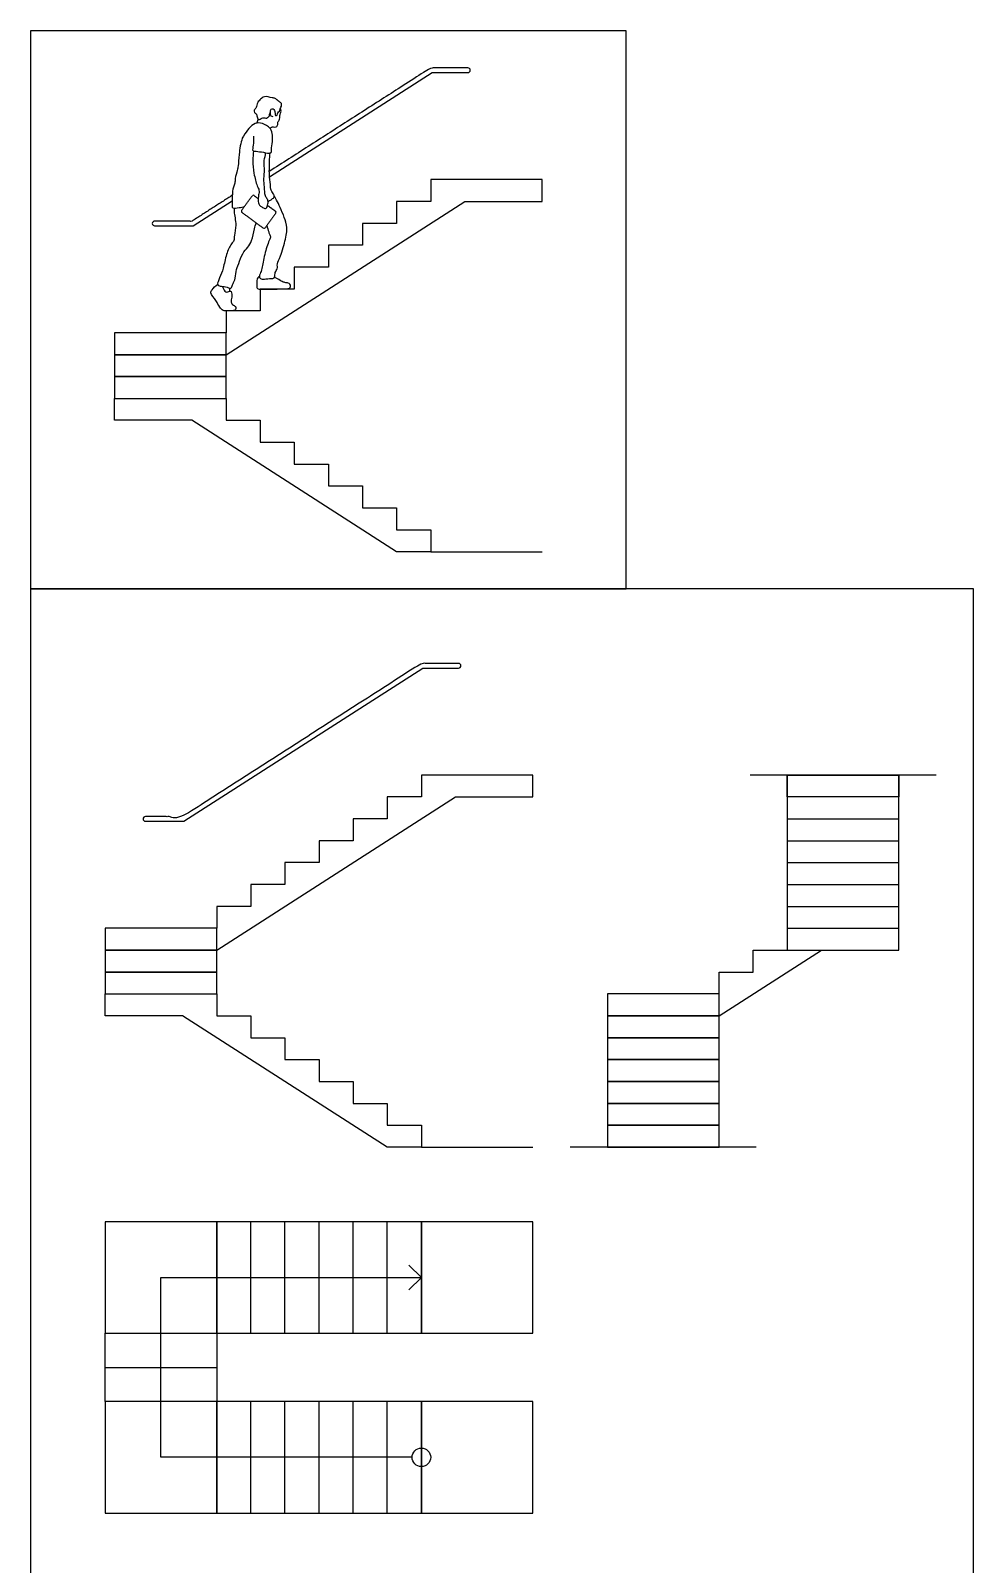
# Model space of a CAD drawing. Header units: millimetres. Extents: x 0.1 to 56.8, y -0.4 to 40.2.
# Drawn here: x 46.95 to 54.67, y 13.61 to 26.17 of the extents above; entities that cross this region are included whole.
import ezdxf

# ---------------------------------------------------------------- set-up
doc = ezdxf.new("R2010")
doc.units = ezdxf.units.MM
for name, color, linetype, true_color in [('AG-BUILDINGS', 7, 'Continuous', 0x66ccff), ('AG-DETAIL-DIAGRAM', 7, 'Continuous', 0xccff66), ('AG-DETAILS', 7, 'Continuous', 0x66ffff), ('AG-DIAGRAM', 7, 'Continuous', 0xfecc66), ('AG-PEOPLE', 7, 'Continuous', 0xfc6666), ('X-VPRT', 6, 'Continuous', 0xff00ff)]:
    doc.layers.add(name, color=color, linetype=linetype, true_color=true_color)

msp = doc.modelspace()

# ---------------------------------------------------------------- linework, layer by layer
at = {"layer": 'AG-BUILDINGS'}
for p, q in [((48.751, 15.507), (48.751, 16.421)), ((49.03, 15.507), (49.03, 16.421)), ((48.751, 14.034), (48.751, 14.948)), ((49.03, 14.034), (49.03, 14.948))]:
    msp.add_line(p, q, dxfattribs=at)
for points in [[(49.945, 21.908), (48.268, 22.984), (47.633, 22.984), (47.633, 23.163), (48.548, 23.163), (48.548, 22.984), (48.827, 22.984), (48.827, 22.804), (49.106, 22.804), (49.106, 22.625), (49.386, 22.625), (49.386, 22.446), (49.665, 22.446), (49.665, 22.266), (49.945, 22.266), (49.945, 22.087), (50.224, 22.087), (50.224, 21.908)], [(53.145, 20.079), (54.059, 20.079), (54.059, 19.9), (53.145, 19.9)], [(54.059, 19.003), (54.059, 19.183), (54.059, 19.362), (54.059, 19.541), (54.059, 19.72), (54.059, 19.9), (54.059, 20.079), (53.145, 20.079), (53.145, 19.9), (53.145, 19.72), (53.145, 19.541), (53.145, 19.362), (53.145, 19.183), (53.145, 19.003), (53.145, 18.824), (53.145, 18.645), (54.059, 18.645), (54.059, 18.824)], [(49.868, 17.031), (48.192, 18.107), (47.557, 18.107), (47.557, 18.286), (48.471, 18.286), (48.471, 18.107), (48.751, 18.107), (48.751, 17.927), (49.03, 17.927), (49.03, 17.748), (49.31, 17.748), (49.31, 17.569), (49.589, 17.569), (49.589, 17.39), (49.868, 17.39), (49.868, 17.21), (50.148, 17.21), (50.148, 17.031)], [(51.672, 18.286), (51.672, 18.107), (52.586, 18.107), (52.586, 18.286)], [(51.672, 18.107), (51.672, 17.927), (52.586, 17.927), (52.586, 18.107)], [(51.672, 17.927), (51.672, 17.748), (52.586, 17.748), (52.586, 17.927)], [(51.672, 17.748), (51.672, 17.569), (52.586, 17.569), (52.586, 17.748)], [(51.672, 17.569), (51.672, 17.39), (52.586, 17.39), (52.586, 17.569)], [(51.672, 17.39), (51.672, 17.21), (52.586, 17.21), (52.586, 17.39)], [(51.672, 17.21), (51.672, 17.031), (52.586, 17.031), (52.586, 17.21)], [(47.557, 15.507), (48.471, 15.507), (48.471, 16.421), (47.557, 16.421)], [(50.148, 16.421), (48.471, 16.421), (48.471, 15.507), (50.148, 15.507)], [(48.471, 14.948), (47.557, 14.948), (47.557, 15.507), (48.471, 15.507)], [(47.557, 14.034), (48.471, 14.034), (48.471, 14.948), (47.557, 14.948)], [(50.148, 14.948), (48.471, 14.948), (48.471, 14.034), (50.148, 14.034)]]:
    msp.add_lwpolyline(points, close=True, dxfattribs=at)
for points in [[(49.31, 15.507), (49.31, 16.421)], [(49.589, 15.507), (49.589, 16.421)], [(49.868, 15.507), (49.868, 16.421)], [(47.557, 15.228), (48.471, 15.228)], [(49.31, 14.034), (49.31, 14.948)], [(49.589, 14.034), (49.589, 14.948)], [(49.868, 14.034), (49.868, 14.948)]]:
    msp.add_lwpolyline(points, dxfattribs=at)
at = {"layer": 'AG-DETAIL-DIAGRAM'}
for p, q in [((53.145, 19.72), (54.059, 19.72)), ((53.145, 19.541), (54.059, 19.541)), ((53.145, 19.362), (54.059, 19.362)), ((53.145, 19.183), (54.059, 19.183)), ((53.145, 19.003), (54.059, 19.003)), ((53.145, 18.824), (54.059, 18.824))]:
    msp.add_line(p, q, dxfattribs=at)
for points in [[(51.062, 15.507), (51.062, 16.421), (50.148, 16.421), (50.148, 15.507)], [(51.062, 14.034), (51.062, 14.948), (50.148, 14.948), (50.148, 14.034)]]:
    msp.add_lwpolyline(points, close=True, dxfattribs=at)
at = {"layer": 'AG-DETAILS'}
msp.add_line((52.586, 18.107), (53.424, 18.645), dxfattribs=at)
for points in [[(48.905, 24.978), (50.235, 25.832), (50.529, 25.832)], [(48.548, 23.521), (50.503, 24.776), (51.138, 24.776), (51.138, 24.956), (50.224, 24.956), (50.224, 24.776), (49.945, 24.776), (49.945, 24.597), (49.665, 24.597), (49.665, 24.418), (49.386, 24.418), (49.386, 24.239), (49.106, 24.239), (49.106, 24.059), (48.827, 24.059), (48.827, 23.88), (48.548, 23.88), (48.548, 23.701)], [(47.963, 24.577), (48.279, 24.577), (48.597, 24.781)], [(47.887, 19.7), (48.203, 19.7), (50.159, 20.955), (50.453, 20.955)], [(48.471, 18.645), (50.427, 19.9), (51.062, 19.9), (51.062, 20.079), (50.148, 20.079), (50.148, 19.9), (49.868, 19.9), (49.868, 19.72), (49.589, 19.72), (49.589, 19.541), (49.31, 19.541), (49.31, 19.362), (49.03, 19.362), (49.03, 19.183), (48.751, 19.183), (48.751, 19.003), (48.471, 19.003), (48.471, 18.824)], [(52.586, 18.286), (52.586, 18.465), (52.866, 18.465), (52.866, 18.645), (53.145, 18.645)], [(50.072, 14.491), (48.014, 14.491), (48.014, 15.964), (50.148, 15.964)], [(50.046, 16.066), (50.148, 15.964), (50.046, 15.863)]]:
    msp.add_lwpolyline(points, dxfattribs=at)
for points in [[(48.548, 23.521), (48.548, 23.701), (47.633, 23.701), (47.633, 23.521)], [(48.548, 23.342), (48.548, 23.521), (47.633, 23.521), (47.633, 23.342)], [(48.548, 23.163), (48.548, 23.342), (47.633, 23.342), (47.633, 23.163)], [(48.471, 18.645), (48.471, 18.824), (47.557, 18.824), (47.557, 18.645)], [(48.471, 18.465), (48.471, 18.645), (47.557, 18.645), (47.557, 18.465)], [(48.471, 18.286), (48.471, 18.465), (47.557, 18.465), (47.557, 18.286)]]:
    msp.add_lwpolyline(points, close=True, dxfattribs=at)
msp.add_circle((50.148, 14.491), 0.0762, dxfattribs=at)
for centre, start, end in [((50.529, 25.851, 0.282), 270, 90), ((47.963, 24.596, 0.282), 90, 270), ((50.453, 20.974, 0.282), 270, 90), ((47.887, 19.719, 0.282), 90, 270)]:
    msp.add_arc(centre, 0.0191, start, end, dxfattribs=at)
for points, knots in [([(50.529, 25.87, 0.282), (50.376, 25.87, 0.282), (50.224, 25.87, 0.282), (49.563, 25.446, 0.282), (48.902, 25.022, 0.282)], [-5.058476, -5.058476, -5.058476, 0, 0, 3.865233, 3.865233, 3.865233]), ([(48.599, 24.827, 0.282), (48.434, 24.721, 0.282), (48.268, 24.615, 0.282), (48.116, 24.615, 0.282), (47.963, 24.615, 0.282)], [4.75082, 4.75082, 4.75082, 5.71816, 5.71816, 7.801493, 7.801493, 7.801493]), ([(50.453, 20.993, 0.282), (50.3, 20.993, 0.282), (50.148, 20.993, 0.282), (49.17, 20.366, 0.282), (48.192, 19.738, 0.282), (48.04, 19.738, 0.282), (47.887, 19.738, 0.282)], [-5.058476, -5.058476, -5.058476, 0, 0, 5.71816, 5.71816, 7.801493, 7.801493, 7.801493])]:
    msp.add_open_spline(points, degree=2, knots=knots, dxfattribs=at)
at = {"layer": 'AG-DIAGRAM'}
for points in [[(50.224, 21.908), (51.138, 21.908)], [(54.364, 20.079), (52.84, 20.079)], [(50.148, 17.031), (51.062, 17.031)], [(52.891, 17.031), (51.367, 17.031)]]:
    msp.add_lwpolyline(points, dxfattribs=at)
at = {"layer": 'AG-PEOPLE'}
for centre, start, end in [((48.772, 24.816), 53.7974, 143.7974), ((48.684, 24.696), 143.7974, 233.7974), ((48.947, 24.687), 323.7974, 53.7974), ((48.86, 24.567), 233.7974, 323.7974)]:
    msp.add_arc(centre, 0.0109, start, end, dxfattribs=at)
for points, knots in [([(48.933, 25.47), (48.928, 25.47), (48.913, 25.473), (48.909, 25.505), (48.914, 25.535), (48.936, 25.537), (48.945, 25.52), (48.952, 25.496), (48.949, 25.475), (48.973, 25.482), (48.967, 25.506), (48.989, 25.512), (48.988, 25.534), (48.998, 25.547), (49.006, 25.568), (48.996, 25.588), (48.969, 25.601), (48.952, 25.623), (48.925, 25.623), (48.859, 25.644), (48.831, 25.613), (48.803, 25.589), (48.799, 25.544), (48.776, 25.527), (48.778, 25.504), (48.792, 25.496), (48.801, 25.487), (48.803, 25.45), (48.824, 25.444), (48.848, 25.468), (48.881, 25.455), (48.892, 25.468), (48.905, 25.476), (48.903, 25.488), (48.908, 25.499), (48.911, 25.505)], [0, 0, 0, 0, 0.233523, 0.543819, 0.848174, 1.074073, 1.307596, 1.604743, 1.827684, 2.047771, 2.303023, 2.535427, 2.783353, 3.016063, 3.276982, 3.526784, 3.834681, 4.121825, 4.417341, 4.873512, 5.219417, 5.560935, 5.932001, 6.221188, 6.469838, 6.684349, 6.886184, 7.215925, 7.440018, 7.755227, 8.072072, 8.287697, 8.502012, 8.690715, 8.930774, 8.930774, 8.930774, 8.930774]), ([(48.908, 25.374), (48.911, 25.379), (48.918, 25.387), (48.937, 25.389), (48.961, 25.381), (48.974, 25.406), (48.969, 25.428), (48.993, 25.448), (48.986, 25.491), (49.001, 25.507), (48.997, 25.53), (48.992, 25.539)], [0, 0, 0, 0, 0.220816, 0.462486, 0.734168, 1.003905, 1.260794, 1.559322, 1.918194, 2.171586, 2.490527, 2.490527, 2.490527, 2.490527]), ([(48.773, 25.311), (48.773, 25.285), (48.776, 25.24), (48.757, 25.187), (48.797, 25.188), (48.853, 25.18), (48.911, 25.167), (48.922, 25.187), (48.918, 25.216), (48.932, 25.286), (48.927, 25.349), (48.898, 25.393), (48.83, 25.425), (48.768, 25.414), (48.722, 25.357), (48.672, 25.296), (48.654, 25.165), (48.648, 25.068), (48.641, 25.032), (48.62, 24.964), (48.623, 24.925), (48.604, 24.893), (48.597, 24.82), (48.597, 24.744), (48.598, 24.718), (48.648, 24.725), (48.684, 24.731), (48.698, 24.734)], [0, 0, 0, 0, 0.497519, 0.913221, 1.205853, 1.65586, 2.07516, 2.304964, 2.65931, 3.147796, 3.595157, 3.997102, 4.476964, 4.909455, 5.382798, 5.885996, 6.544635, 7.097804, 7.448249, 7.923039, 8.27562, 8.603313, 9.09978, 9.60029, 9.83557, 10.252251, 10.517186, 10.517186, 10.517186, 10.517186]), ([(48.799, 25.418), (48.801, 25.422), (48.805, 25.43), (48.81, 25.443), (48.811, 25.449)], [0, 0, 0, 0, 0.2120657, 0.4682283, 0.4682283, 0.4682283, 0.4682283]), ([(48.773, 25.189), (48.77, 25.166), (48.763, 25.106), (48.774, 25.008), (48.799, 24.906), (48.822, 24.869), (48.814, 24.829), (48.808, 24.776), (48.82, 24.743), (48.839, 24.732), (48.865, 24.717), (48.879, 24.718), (48.894, 24.758), (48.892, 24.79), (48.871, 24.815), (48.864, 24.849), (48.863, 24.898), (48.855, 24.963), (48.867, 25.036), (48.854, 25.089), (48.87, 25.158), (48.872, 25.17), (48.873, 25.175)], [0, 0, 0, 0, 0.476508, 1.049007, 1.633342, 1.99509, 2.347476, 2.7678, 3.089456, 3.352986, 3.661256, 3.846415, 4.20176, 4.526248, 4.837652, 5.169432, 5.565175, 6.029111, 6.514231, 6.944269, 7.368, 7.60144, 7.60144, 7.60144, 7.60144]), ([(48.892, 24.777), (48.902, 24.781), (48.914, 24.789), (48.946, 24.809), (48.94, 24.836), (48.911, 24.868), (48.913, 24.916), (48.901, 24.998), (48.903, 25.054), (48.904, 25.126), (48.909, 25.173)], [11.522569, 11.522569, 11.522569, 11.522569, 11.802647, 12.066751, 12.350166, 12.699013, 13.097487, 13.605212, 14.042967, 14.632343, 14.632343, 14.632343, 14.632343]), ([(48.882, 24.58), (48.886, 24.562), (48.897, 24.527), (48.904, 24.504), (48.916, 24.487), (48.897, 24.452), (48.86, 24.339), (48.844, 24.233), (48.829, 24.186), (48.817, 24.161), (48.834, 24.135), (48.874, 24.145), (48.931, 24.143), (48.951, 24.156), (48.945, 24.198), (48.973, 24.224), (48.962, 24.271), (48.997, 24.325), (49.034, 24.466), (49.048, 24.527), (49.045, 24.608), (48.977, 24.76), (48.957, 24.797), (48.945, 24.816), (48.942, 24.82)], [0, 0, 0, 0, 0.422679, 0.705844, 0.934132, 1.265406, 1.896656, 2.544651, 2.933643, 3.215445, 3.48687, 3.842893, 4.27589, 4.521561, 4.870341, 5.204015, 5.566519, 6.079741, 6.770029, 7.218612, 7.725009, 8.456362, 8.882579, 8.988255, 8.988255, 8.988255, 8.988255]), ([(48.615, 24.722), (48.614, 24.712), (48.61, 24.69), (48.637, 24.58), (48.612, 24.504), (48.617, 24.454), (48.586, 24.429), (48.547, 24.34), (48.527, 24.23), (48.499, 24.155), (48.468, 24.093), (48.503, 24.081), (48.542, 24.082), (48.592, 24.055), (48.598, 24.099), (48.626, 24.132), (48.625, 24.205), (48.653, 24.266), (48.678, 24.351), (48.727, 24.4), (48.761, 24.453), (48.779, 24.552), (48.789, 24.585), (48.794, 24.602)], [0, 0, 0, 0, 0.323066, 0.915464, 1.436236, 1.810531, 2.148087, 2.701052, 3.31413, 3.838769, 4.264902, 4.546811, 4.922135, 5.300529, 5.615929, 5.992902, 6.463267, 6.936723, 7.468709, 7.933574, 8.385452, 8.949944, 9.36183, 9.36183, 9.36183, 9.36183]), ([(48.821, 24.161), (48.807, 24.154), (48.8, 24.135), (48.8, 24.122), (48.798, 24.101), (48.8, 24.07), (48.804, 24.059), (48.818, 24.059), (48.924, 24.059), (49.046, 24.059), (49.071, 24.066), (49.078, 24.079), (49.072, 24.101), (49.059, 24.109), (49.03, 24.111), (49.001, 24.121), (48.975, 24.14), (48.945, 24.155)], [0.010597, 0.010597, 0.010597, 0.010597, 0.087156, 0.174311, 0.261467, 0.348622, 0.435778, 0.435778, 0.435778, 0.611729, 0.797608, 0.983488, 1.169368, 1.355247, 1.541127, 1.727006, 1.912886, 1.912886, 1.912886, 1.912886]), ([(48.517, 24.082), (48.52, 24.076), (48.527, 24.054), (48.553, 24.021), (48.588, 24.056), (48.6, 24.002), (48.584, 23.962), (48.598, 23.93), (48.629, 23.918), (48.629, 23.899), (48.624, 23.879), (48.559, 23.881), (48.534, 23.879), (48.525, 23.883), (48.514, 23.888), (48.493, 23.912), (48.469, 23.963), (48.415, 24.026), (48.431, 24.054), (48.463, 24.087), (48.479, 24.096)], [2.554422, 2.554422, 2.554422, 2.554422, 2.731164, 3.096477, 3.404224, 3.755357, 4.138432, 4.451617, 4.770847, 5.004013, 5.238834, 5.677071, 5.995318, 5.995318, 5.995318, 6.374104, 6.822936, 7.315281, 7.616014, 8.053866, 8.053866, 8.053866, 8.053866]), ([(48.579, 24.042), (48.579, 24.046), (48.579, 24.054), (48.58, 24.062), (48.58, 24.066)], [0, 0, 0, 0, 0.2022695, 0.3997647, 0.3997647, 0.3997647, 0.3997647])]:
    msp.add_open_spline(points, degree=3, knots=knots, dxfattribs=at)
for points in [[(48.675, 24.702), (48.719, 24.762), (48.763, 24.822)], [(48.778, 24.824), (48.795, 24.812), (48.811, 24.8)], [(48.887, 24.744), (48.921, 24.72), (48.954, 24.696)], [(48.853, 24.558), (48.765, 24.622), (48.677, 24.687)], [(48.956, 24.681), (48.912, 24.621), (48.868, 24.56)]]:
    msp.add_open_spline(points, degree=2, dxfattribs=at)
at = {"layer": 'X-VPRT'}
for points in [[(46.947, 21.603), (51.824, 21.603), (51.824, 26.175), (46.947, 26.175)], [(46.947, 13.424), (54.669, 13.424), (54.669, 21.603), (46.947, 21.603)]]:
    msp.add_lwpolyline(points, close=True, dxfattribs=at)

doc.saveas('drawing.dxf')
